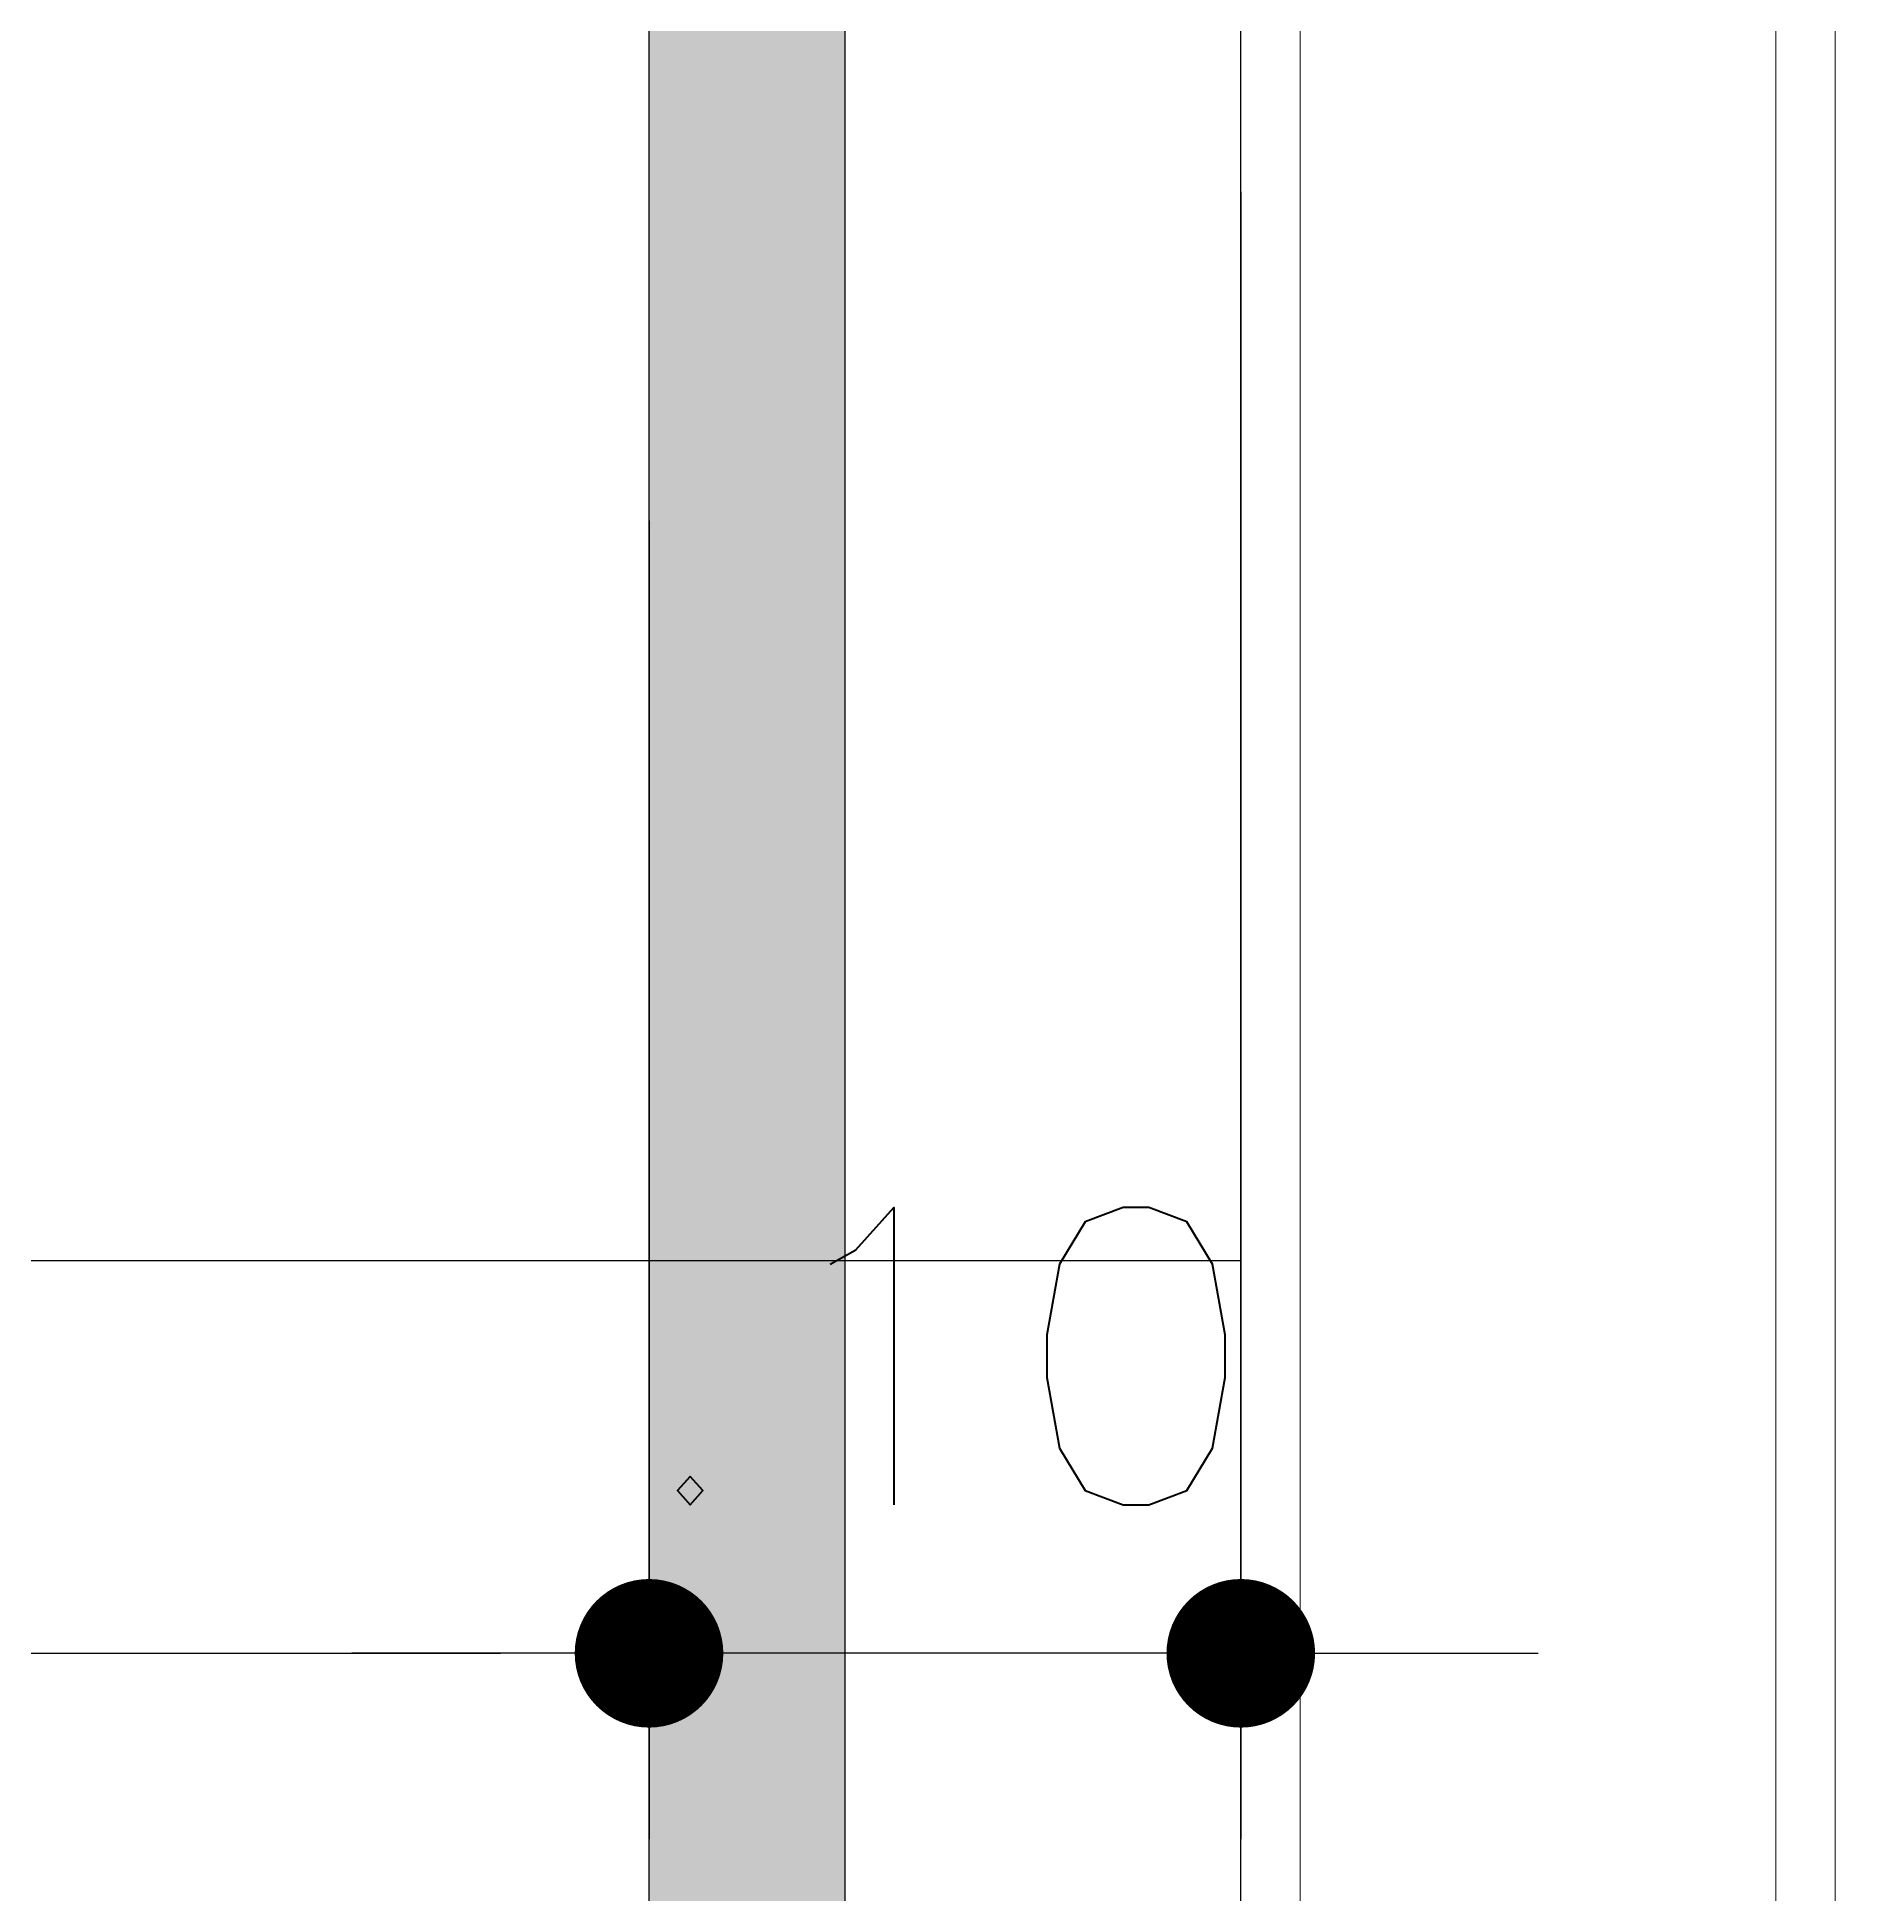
# Model space of a CAD drawing. Header units: inches. Extents: x -55 to 235, y -47 to 159.
# Drawn here: x 111.4262 to 111.7336, y 81.74 to 82.0525 of the extents above; entities that cross this region are included whole.
import ezdxf

# ---------------------------------------------------------------- set-up
doc = ezdxf.new("R2010")
doc.units = ezdxf.units.IN
doc.header["$LTSCALE"] = 0.03
doc.header["$MEASUREMENT"] = 0
doc.linetypes.add('CONTINU', pattern=[0])
doc.linetypes.add('HIDDEN', pattern=[0.375, 0.25, -0.125])
for name, color, linetype in [('AI-Cotas', 12, 'Continuous'), ('AI-Equip san', 1, 'Continuous'), ('AI-Forro', 251, 'HIDDEN'), ('AI-Pen 01', 1, 'Continuous'), ('AI-Piso', 1, 'Continuous')]:
    doc.layers.add(name, color=color, linetype=linetype)
doc.layers.add('AI-Hatch equip san', color=255, linetype='Continuous', lineweight=0)
doc.layers.add('AI-Pen 04', color=4, linetype='Continuous', lineweight=0)
doc.styles.add('RS25', font='romans.shx', dxfattribs={"height": 0.05})
doc.dimstyles.new('Cota 25', dxfattribs={"dimscale": 0.025, "dimtxt": 0.05, "dimasz": 1, "dimexe": 1.25, "dimexo": 0.625, "dimgap": 1, "dimtad": 1, "dimzin": 4, "dimdsep": 46, "dimtxsty": 'RS25', "dimblk": 'DOT', "dimcen": 0.1, "dimclrd": 12, "dimclre": 12, "dimclrt": 2, "dimadec": 0, "dimazin": 0, "dimtfac": 1, "dimtix": 1, "dimtmove": 0, "dimatfit": 3, "dimldrblk": 'DOT', "dimfxl": 1.25, "dimarcsym": 0})

# ---------------------------------------------------------------- blocks, each defined once
blk = doc.blocks.new('2310EBR_P')
at = {"layer": 'AI-Hatch equip san'}
h = blk.add_hatch(color=255, dxfattribs=at)
h.paths.add_polyline_path([(0.43875, -0.08642), (0.45054, -0.07628), (0.45996, -0.0639), (0.46647, -0.0501), (0.46878, -0.04044), (0.47005, -0.03188), (0.47042, -0.0211), (0.43744, -0.0211), (0.43746, -0.03032), (0.43656, -0.03613), (0.4342, -0.04236), (0.43048, -0.04882), (0.4235, -0.05658), (0.41503, -0.06222), (0.40596, -0.06549), (0.39678, -0.06654), (-0.28688, -0.06654), (-0.29606, -0.06549), (-0.30513, -0.06222), (-0.3136, -0.05658), (-0.32058, -0.04882), (-0.32532, -0.03977), (-0.32756, -0.03032), (-0.32754, -0.0211), (-0.36052, -0.0211), (-0.36002, -0.03566), (-0.35657, -0.0501), (-0.35006, -0.0639), (-0.34064, -0.07628), (-0.32885, -0.08642), (-0.3155, -0.09376), (-0.30134, -0.0981), (-0.28688, -0.09954), (0.39678, -0.09954), (0.41124, -0.0981), (0.4254, -0.09376)])
h.paths.add_polyline_path([(0.45493, -0.01907), (0.434, -0.01907), (0.43428, -0.0201), (0.435, -0.02082), (0.43603, -0.0211), (0.45493, -0.0211)])
h.paths.add_polyline_path([(0.4738, -0.01907), (0.45493, -0.01907), (0.45493, -0.0211), (0.47177, -0.0211), (0.4728, -0.02082), (0.47352, -0.0201)])
h.paths.add_polyline_path([(0.45493, -0.00303), (0.45376, -0.00303), (0.45376, -0.0132), (0.434, -0.0132), (0.434, -0.01907), (0.45493, -0.01907)])
h.paths.add_polyline_path([(0.4738, -0.0132), (0.45528, -0.0132), (0.45528, -0.00303), (0.45493, -0.00303), (0.45493, -0.01907), (0.4738, -0.01907)])
h.paths.add_polyline_path([(0.49437, 0), (0.45528, 0), (0.45528, -0.0132), (0.49234, -0.0132), (0.49336, -0.01293), (0.4941, -0.01218), (0.49437, -0.01117)])
h.paths.add_polyline_path([(0.45376, 0), (0.41314, 0), (0.41314, -0.01117), (0.41342, -0.01218), (0.41416, -0.01293), (0.41517, -0.0132), (0.45376, -0.0132)])
h.paths.add_polyline_path([(0.45493, 0), (0.45376, 0), (0.45376, -0.00303), (0.45493, -0.00303)])
h.paths.add_polyline_path([(-0.34503, -0.01907), (-0.3639, -0.01907), (-0.36362, -0.0201), (-0.3629, -0.02082), (-0.36187, -0.0211), (-0.34503, -0.0211)])
h.paths.add_polyline_path([(-0.3241, -0.01907), (-0.34503, -0.01907), (-0.34503, -0.0211), (-0.32613, -0.0211), (-0.3251, -0.02082), (-0.32438, -0.0201)])
h.paths.add_polyline_path([(-0.3241, -0.0132), (-0.34386, -0.0132), (-0.34386, -0.00303), (-0.34503, -0.00303), (-0.34503, -0.01907), (-0.3241, -0.01907)])
h.paths.add_polyline_path([(-0.34503, -0.00303), (-0.34538, -0.00303), (-0.34538, -0.0132), (-0.3639, -0.0132), (-0.3639, -0.01907), (-0.34503, -0.01907)])
h.paths.add_polyline_path([(-0.34538, 0), (-0.38447, 0), (-0.38447, -0.01117), (-0.3842, -0.01218), (-0.38346, -0.01293), (-0.38244, -0.0132), (-0.34538, -0.0132)])
h.paths.add_polyline_path([(-0.30324, 0), (-0.34386, 0), (-0.34386, -0.0132), (-0.30527, -0.0132), (-0.30426, -0.01293), (-0.30352, -0.01218), (-0.30324, -0.01117)])
h.paths.add_polyline_path([(-0.34503, 0), (-0.34538, 0), (-0.34538, -0.00303), (-0.34503, -0.00303)])
h.paths.add_polyline_path([(-0.34386, 0), (-0.34503, 0), (-0.34503, -0.00303), (-0.34386, -0.00303)])
at = {"linetype": 'CONTINU'}
for points in [[(-0.28688, -0.06654), (0.39678, -0.06654)], [(-0.28688, -0.09954), (0.39678, -0.09954)]]:
    blk.add_lwpolyline(points, dxfattribs=at)
blk = doc.blocks.new('_Dot')
at = {"color": 0, "linetype": 'ByBlock', "lineweight": -2}
blk.add_line((-0.5, 0), (-1, 0), dxfattribs=at)
at = {"color": 0, "linetype": 'ByBlock', "const_width": 0.5}
blk.add_lwpolyline([(-0.25, 0, 1), (0.25, 0, 1)], format="xyb", close=True, dxfattribs=at)
blk = doc.blocks.new('*D46')
at = {"layer": 'AI-Cotas', "color": 12, "lineweight": -2, "transparency": 16777216}
for p, q in [((111.64121, 82.29647), (111.92317, 82.29647)), ((111.89192, 82.27147), (111.89192, 81.52151)), ((111.64423, 81.49651), (111.92317, 81.49651))]:
    blk.add_line(p, q, dxfattribs=at)
at = {"layer": 'DEFPOINTS', "color": 0, "transparency": 16777216}
for p in [(111.62558, 82.29647), (111.62861, 81.49651), (111.89192, 81.49651)]:
    blk.add_point(p, dxfattribs=at)
at = {"layer": 'AI-Cotas', "color": 12, "lineweight": -2, "transparency": 16777216, "xscale": 0.025, "yscale": 0.025, "zscale": 0.025}
for p, rotation in [((111.89192, 82.29647), 90), ((111.89192, 81.49651), 270)]:
    blk.add_blockref('_Dot', p, dxfattribs=dict(at, rotation=rotation))
at = {"layer": 'AI-Cotas', "color": 2, "transparency": 16777216, "insert": (111.84192, 81.89649), "char_height": 0.05, "attachment_point": 5, "rotation": 90, "style": 'RS25'}
blk.add_mtext('.80', dxfattribs=at)
blk = doc.blocks.new('*D50')
at = {"layer": 'AI-Cotas', "color": 12, "lineweight": -2, "transparency": 16777216}
for p, q in [((111.12866, 82.02648), (111.12866, 81.74934)), ((111.52907, 81.97116), (111.52907, 81.74934)), ((111.15366, 81.78059), (111.50407, 81.78059))]:
    blk.add_line(p, q, dxfattribs=at)
at = {"layer": 'DEFPOINTS', "color": 0, "transparency": 16777216}
for p in [(111.12866, 82.04211), (111.52907, 81.98678), (111.52907, 81.78059)]:
    blk.add_point(p, dxfattribs=at)
at = {"layer": 'AI-Cotas', "color": 12, "lineweight": -2, "transparency": 16777216, "xscale": 0.025, "yscale": 0.025, "zscale": 0.025, "rotation": 180}
blk.add_blockref('_Dot', (111.12866, 81.78059), dxfattribs=at)
at = {"layer": 'AI-Cotas', "color": 12, "lineweight": -2, "transparency": 16777216, "xscale": 0.025, "yscale": 0.025, "zscale": 0.025}
blk.add_blockref('_Dot', (111.52907, 81.78059), dxfattribs=at)
at = {"layer": 'AI-Cotas', "color": 2, "transparency": 16777216, "insert": (111.32886, 81.83059), "char_height": 0.05, "attachment_point": 5, "style": 'RS25'}
blk.add_mtext('.40', dxfattribs=at)
blk = doc.blocks.new('*D51')
at = {"layer": 'AI-Cotas', "color": 12, "lineweight": -2, "transparency": 16777216}
for p, q in [((111.62861, 82.02648), (111.62861, 81.74934)), ((111.52907, 81.97116), (111.52907, 81.74934)), ((111.50407, 81.78059), (111.47907, 81.78059)), ((111.62861, 81.78059), (111.52907, 81.78059)), ((111.65361, 81.78059), (111.67861, 81.78059))]:
    blk.add_line(p, q, dxfattribs=at)
at = {"layer": 'DEFPOINTS', "color": 0, "transparency": 16777216}
for p in [(111.62861, 82.04211), (111.52907, 81.98678), (111.52907, 81.78059)]:
    blk.add_point(p, dxfattribs=at)
at = {"layer": 'AI-Cotas', "color": 12, "lineweight": -2, "transparency": 16777216, "xscale": 0.025, "yscale": 0.025, "zscale": 0.025}
blk.add_blockref('_Dot', (111.52907, 81.78059), dxfattribs=at)
at = {"layer": 'AI-Cotas', "color": 12, "lineweight": -2, "transparency": 16777216, "xscale": 0.025, "yscale": 0.025, "zscale": 0.025, "rotation": 180}
blk.add_blockref('_Dot', (111.62861, 81.78059), dxfattribs=at)
at = {"layer": 'AI-Cotas', "color": 2, "transparency": 16777216, "insert": (111.57884, 81.83059), "char_height": 0.05, "attachment_point": 5, "style": 'RS25'}
blk.add_mtext('.10', dxfattribs=at)

msp = doc.modelspace()

# ---------------------------------------------------------------- hatches: boundary and pattern name
at = {"layer": 'AI-Piso'}
h = msp.add_hatch(dxfattribs=at)
h.set_pattern_fill('_USER', color=256, scale=0.3, style=0, double=1, pattern_type=0)
h.set_pattern_definition([(0, (111.6286, 80.94647), (0, 0.3), []), (90, (111.6286, 80.94647), (-0.3, 0), [])])
h.paths.add_polyline_path([(110.33361, 80.87647), (111.13361, 80.87647), (111.13361, 80.94647), (111.62861, 80.94647), (111.62861, 82.59647), (109.15861, 82.59647), (109.15861, 80.94647), (110.33361, 80.94647)])

# ---------------------------------------------------------------- linework, layer by layer
at = {"layer": 'AI-Forro'}
msp.add_lwpolyline([(109.15861, 80.94647), (111.62861, 80.94647), (111.62861, 82.59647), (109.15861, 82.59647)], close=True, dxfattribs=at)
at = {"layer": 'AI-Pen 01', "lineweight": 0}
msp.add_lwpolyline([(110.28361, 80.84647), (110.28361, 80.94647), (109.15861, 80.94647), (109.15861, 82.59647), (111.62861, 82.59647), (111.62861, 80.94647), (111.18361, 80.94647), (111.18361, 80.84647), (111.72861, 80.84647), (111.72861, 82.69647), (109.05861, 82.69647), (109.05861, 80.84647), (110.28361, 80.84647)], dxfattribs=at)
at = {"layer": 'AI-Pen 04', "lineweight": 0}
msp.add_lwpolyline([(110.28361, 80.85647), (110.28361, 80.93647), (109.14861, 80.93647), (109.14861, 82.60647), (111.63861, 82.60647), (111.63861, 80.93647), (111.18361, 80.93647), (111.18361, 80.85647), (111.71861, 80.85647), (111.71861, 82.68647), (109.06861, 82.68647), (109.06861, 80.85647)], close=True, dxfattribs=at)
at = {"layer": 'AI-Piso'}
msp.add_lwpolyline([(110.33361, 80.87647), (111.13361, 80.87647), (111.13361, 80.94647), (111.62861, 80.94647), (111.62861, 82.59647), (109.15861, 82.59647), (109.15861, 80.94647), (110.33361, 80.94647), (110.33361, 80.87647)], dxfattribs=at)

# ---------------------------------------------------------------- block references
at = {"layer": 'AI-Equip san', "linetype": 'Continuous', "xscale": -1, "rotation": 270}
msp.add_blockref('2310EBR_P', (111.62861, 81.84195), dxfattribs=at)

# ---------------------------------------------------------------- dimensions: what is measured, and where the dimension line sits
at = {"layer": 'AI-Cotas'}
dim = msp.add_linear_dim(base=(111.89192, 81.49651), p1=(111.62558, 82.29647), p2=(111.62861, 81.49651), angle=90, dimstyle='Cota 25', override={"dimtmove": 1}, dxfattribs=at)
dim.commit()
dim.dimension.update_dxf_attribs({"geometry": '*D46', "text_midpoint": (111.84192, 81.89649)})
dim = msp.add_linear_dim(base=(111.52907, 81.78059), p1=(111.12866, 82.04211), p2=(111.52907, 81.98678), angle=180, dimstyle='Cota 25', dxfattribs=at)
dim.commit()
dim.dimension.update_dxf_attribs({"geometry": '*D50', "text_midpoint": (111.32886, 81.83059)})
dim = msp.add_linear_dim(base=(111.52907, 81.78059), p1=(111.62861, 82.04211), p2=(111.52907, 81.98678), dimstyle='Cota 25', dxfattribs=at)
dim.commit()
dim.dimension.update_dxf_attribs({"geometry": '*D51', "text_midpoint": (111.57884, 81.83059)})

doc.saveas('drawing.dxf')
